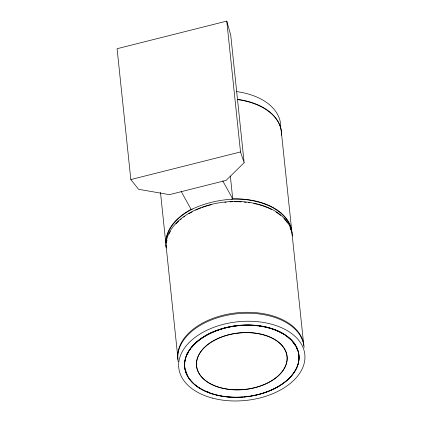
<?xml version="1.0" encoding="UTF-8"?>
<svg xmlns="http://www.w3.org/2000/svg" width="422" height="422" viewBox="0 0 422 422"><rect width="100%" height="100%" fill="white"/><g stroke="black" fill="none" stroke-linecap="round" stroke-linejoin="round"><path stroke-width="0.63" d="M244.143 162.713L226.081 180.389L169.412 194.658L138.574 189.293L130.836 179.556L117.084 48.715L226.767 21.1L230.744 35.221L244.143 162.713L240.519 151.941L226.767 21.1M130.836 179.556L240.519 151.941M181.112 191.314L191.14 209.412L192.268 209.127A62.667 33.892 -7.6 0 1 231.62 199.221L232.738 198.867A63.374 39.541 -6 0 1 292.019 232.707M222.716 180.838L232.744 198.936L230.343 176.079M281.157 130.05L291.671 230.106M291.945 232.722L303.597 343.555M231.62 199.221L231.609 199.152A62.978 39.293 -6 0 1 291.454 231.193M191.14 209.412L191.134 209.344A63.374 39.541 -6 0 0 166.083 246.664M160.476 192.385L165.772 242.74M166.046 245.356L177.694 356.184M237.375 99.297A63.374 39.541 -6 0 1 281.532 135.24M236.568 91.6A63.374 39.541 -6 0 1 280.725 127.544M166.168 243.061A62.978 39.293 -6 0 1 166.215 241.152M166.326 239.881A62.978 39.293 -6 0 1 192.263 209.059M237.211 99.581A63.374 39.541 -6 0 1 281.363 131.342M166.6 242.502A62.978 39.293 -6 0 1 166.985 240.113M168.948 234.152A62.978 39.293 -6 0 1 170.372 231.351M175.868 223.955A62.978 39.293 -6 0 1 178.854 221.012M180.247 219.793A62.978 39.293 -6 0 1 181.207 218.997M183.739 217.056A62.978 39.293 -6 0 1 184.799 216.307M188.914 213.674A62.978 39.293 -6 0 1 192.168 211.87M195.592 210.188A62.978 39.293 -6 0 1 196.763 209.655M197.354 209.396A62.978 39.293 -6 0 1 200.983 207.919M202.222 207.46A62.978 39.293 -6 0 1 204.106 206.801M204.686 206.606A62.978 39.293 -6 0 1 211.222 204.707M224.831 202.28A62.978 39.293 -6 0 1 226.134 202.149M229.927 201.864A62.978 39.293 -6 0 1 232.453 201.753M234.347 201.711A62.978 39.293 -6 0 1 241.231 201.869M244.312 202.096A62.978 39.293 -6 0 1 246.147 202.286M248.569 202.592A62.978 39.293 -6 0 1 249.871 202.782M253.733 203.473A62.978 39.293 -6 0 1 257.483 204.322M258.707 204.644A62.978 39.293 -6 0 1 262.294 205.709M262.88 205.904A62.978 39.293 -6 0 1 271.504 209.497M276.014 212.071A62.978 39.293 -6 0 1 280.63 215.436M283.964 218.554A62.978 39.293 -6 0 1 287.514 223.001M290.025 227.68A62.978 39.293 -6 0 1 290.895 230.101M177.91 359.46A63.374 39.541 -6 0 1 236.151 312.897A63.374 39.541 -6 0 1 303.882 345.497M166.184 247.978A63.374 39.541 -6 0 1 226.076 201.906A63.374 39.541 -6 0 1 292.341 235.977M178.232 361.77A63.374 39.541 -6 0 1 236.067 313.857A63.374 39.541 -6 0 1 304.077 347.586M193.513 383.498A57.434 35.833 -6 0 1 206.569 335.015A57.434 35.833 -6 0 1 283.336 333.712A57.434 35.833 -6 0 1 284.977 381.942M283.98 382.707A57.434 35.833 -6 0 1 251.391 395.931M250.114 396.142A57.434 35.833 -6 0 1 244.317 396.859M242.365 397.018A57.434 35.833 -6 0 1 225.121 396.559M223.882 396.395A57.434 35.833 -6 0 1 216.439 394.955M215.199 394.639A57.434 35.833 -6 0 1 194.99 384.79M185.242 359.486A57.002 35.564 -6 0 1 185.511 358.199M186.672 354.564A57.002 35.564 -6 0 1 187.7 352.291M294.192 342.996A57.002 35.564 -6 0 1 294.862 344.02M296.94 348.161A57.002 35.564 -6 0 1 297.378 349.379M298.259 353.119A57.002 35.564 -6 0 1 298.407 354.38M209.233 392.423A57.002 35.564 -6 0 1 207.529 391.753M187.178 374.414A57.002 35.564 -6 0 1 185.654 370.147M187.542 353.984A57.002 35.564 -6 0 1 188.418 352.296M189.357 350.729A57.002 35.564 -6 0 1 190.723 348.736M191.477 347.754A57.002 35.564 -6 0 1 199.384 340.074M200.946 338.919A57.002 35.564 -6 0 1 204.253 336.719M204.781 336.397A57.002 35.564 -6 0 1 238.699 325.668M241.315 325.452A57.002 35.564 -6 0 1 245.24 325.267M248.489 325.241A57.002 35.564 -6 0 1 254.93 325.547M256.191 325.663A57.002 35.564 -6 0 1 258.079 325.874M259.33 326.042A57.002 35.564 -6 0 1 261.192 326.322M262.415 326.533A57.002 35.564 -6 0 1 264.225 326.886M264.868 327.018A57.002 35.564 -6 0 1 271.715 328.854M272.306 329.049A57.002 35.564 -6 0 1 278.451 331.497M279.601 332.051A57.002 35.564 -6 0 1 282.36 333.522M283.415 334.15A57.002 35.564 -6 0 1 284.439 334.799M285.916 335.801A57.002 35.564 -6 0 1 286.944 336.556M287.936 337.331A57.002 35.564 -6 0 1 289.798 338.945M292.393 341.635A57.002 35.564 -6 0 1 294.978 345.154M296.555 348.087A57.002 35.564 -6 0 1 297.494 350.513M212.271 398.062A63.374 39.541 -6 0 0 304.916 355.593A63.374 39.541 -6 0 0 208.204 329.656A63.374 39.541 -6 0 0 212.271 398.062M215.083 394.744A57.381 35.801 -6 0 0 298.966 356.289A57.381 35.801 -6 0 0 211.396 332.805A57.381 35.801 -6 0 0 215.083 394.744M215.072 394.623A57.381 35.801 -6 0 0 298.955 356.168A57.381 35.801 -6 0 0 211.385 332.689A57.381 35.801 -6 0 0 215.072 394.623M217.198 386.774A45.502 28.385 -6 0 0 287.108 359.813A45.502 28.385 -6 0 0 221.144 337.252A45.502 28.385 -6 0 0 217.198 386.774M217.188 386.652A45.502 28.385 -6 0 0 287.092 359.697A45.502 28.385 -6 0 0 221.128 337.131A45.502 28.385 -6 0 0 217.188 386.652"/></g></svg>
